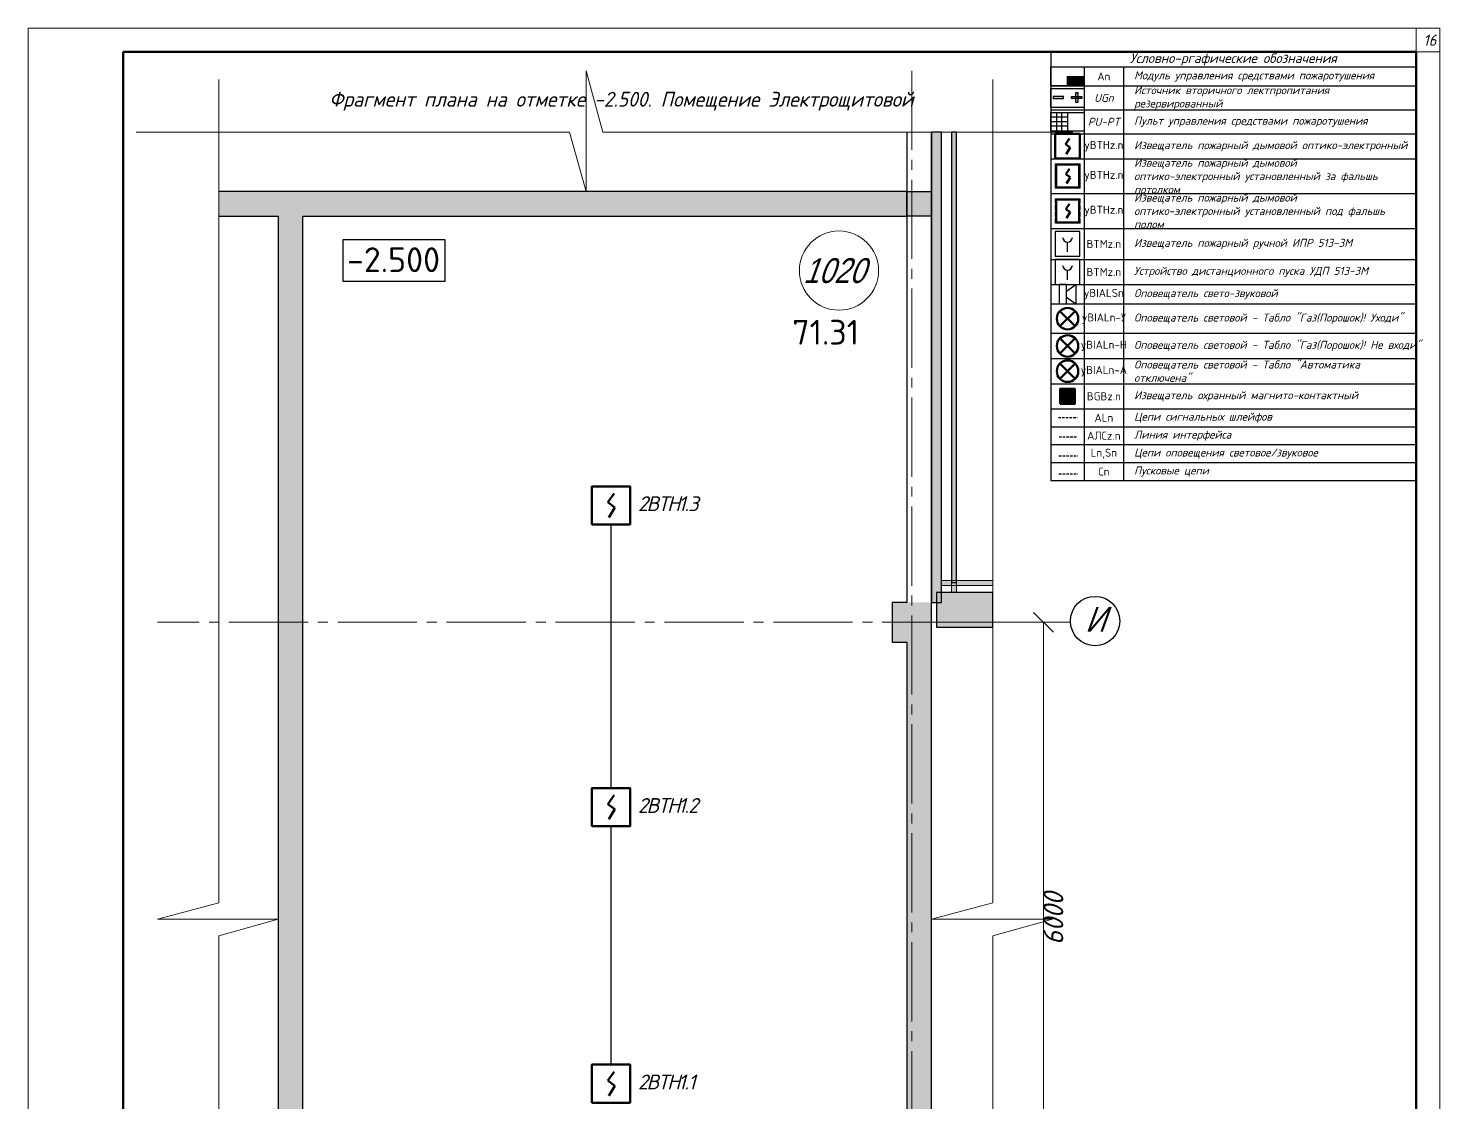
# Model space of a CAD drawing. Header units: millimetres. Extents: x -26895 to 107134, y 1241 to 21401.
# Drawn here: x 53975 to 68231, y 10550 to 21401 of the extents above; entities that cross this region are included whole.
import ezdxf

# ---------------------------------------------------------------- set-up
doc = ezdxf.new("R2010")
doc.units = ezdxf.units.MM
for name, pattern in [('1TS06', [15.375, 6, -0.15, 0.075, -0.15, 9]), ('DASHED', [7, 5, -2, 0]), ('LTYPE_2', [270, 200, -70]), ('LTYPE_5', [1100, 800, -100, 100, -100]), ('штриховая', [0.75, 0.5, -0.25])]:
    doc.linetypes.add(name, pattern=pattern)
for name, color, linetype, lineweight in [('.', 7, 'Continuous', 50), ('shkl', 138, 'Continuous', 15), ('Оси', 30, 'LTYPE_5', 9), ('ПС', 1, 'Continuous', 50), ('размер КЛАДОЧНЫЙ2', 204, 'Continuous', 5)]:
    doc.layers.add(name, color=color, linetype=linetype, lineweight=lineweight)
for name, color, linetype, lineweight, true_color in [('STANDARD', 18, 'Continuous', 25, 0x000000), ('Общий01', 18, 'Continuous', 13, 0x000000), ('Общий03', 18, 'Continuous', 25, 0x000000), ('Стена', 18, 'Continuous', 50, 0x000000), ('Текст_1_10', 18, 'Continuous', 25, 0x000000)]:
    doc.layers.add(name, color=color, linetype=linetype, lineweight=lineweight, true_color=true_color)
doc.layers.add('АГПТ', color=7, linetype='Continuous')
doc.styles.add('ARIAL', font='arial.ttf')
doc.styles.add('ARIALUNICODEMS', font='ARIALUNI.ttf')
doc.styles.add('GOST-2.304_Type-B_italic', font='GOST_Common Italic.ttf')
doc.styles.add('ISOCPEUR', font='isocpeur.ttf')
doc.styles.get("Standard").update_dxf_attribs({"font": 'arial.ttf'})
doc.styles.add('Архитектурный', font='isocpeui.ttf')
doc.dimstyles.get("Standard").update_dxf_attribs({"dimtxt": 0.18, "dimasz": 0.18, "dimexe": 0.18, "dimexo": 0.0625, "dimgap": 0.09, "dimtad": 0, "dimtih": 1, "dimtoh": 1, "dimdec": 4, "dimzin": 0, "dimdsep": 46, "dimtxsty": 'Standard', "dimcen": 0.09, "dimadec": 0, "dimazin": 0, "dimtfac": 1, "dimtdec": 4, "dimtofl": 0, "dimtmove": 0, "dimatfit": 3, "dimfxl": 1, "dimtolj": 1, "dimtzin": 0, "dimarcsym": 0})

# ---------------------------------------------------------------- blocks, each defined once
blk = doc.blocks.new('_OBLIQUE')
at = {"color": 0, "linetype": 'ByBlock'}
blk.add_line((-0.5, -0.5), (0.5, 0.5), dxfattribs=at)
blk = doc.blocks.new('*D5')
at = {"layer": 'Defpoints', "color": 0, "transparency": 16777216}
for p in [(-523188.6340574821, 503854.3434088101), (-522222.8219153978, 497866.3637389368), (-521968.9550046275, 497866.3637389368)]:
    blk.add_point(p, dxfattribs=at)
at = {"layer": 'АГПТ', "color": 0, "lineweight": 15, "transparency": 16777216}
for p, q in [((-523188.5715574822, 503854.3434088101), (-522122.8219153978, 503854.3434088101)), ((-522222.8219153978, 503854.3434088101), (-522222.8219153978, 497866.3637389368)), ((-521969.0175046276, 497866.3637389368), (-522322.8219153979, 497866.3637389368))]:
    blk.add_line(p, q, dxfattribs=at)
at = {"layer": 'АГПТ', "color": 0, "lineweight": 15, "transparency": 16777216, "xscale": 200, "yscale": 200, "zscale": 200}
for p, rotation in [((-522222.8219153978, 503854.3434088101), 90), ((-522222.8219153978, 497866.3637389368), 270)]:
    blk.add_blockref('_OBLIQUE', p, dxfattribs=dict(at, rotation=rotation))
at = {"layer": 'АГПТ', "color": 0, "lineweight": 15, "transparency": 16777216, "insert": (-522122.7319153975, 500860.3535738735), "char_height": 100, "attachment_point": 5, "rotation": 90, "style": 'GOST-2.304_Type-B_italic'}
blk.add_mtext('\\A1;{\\H2x;6000}', dxfattribs=at)
blk = doc.blocks.new('*U38')
at = {"lineweight": 0}
blk.add_lwpolyline([(-292, -5), (5, -5), (5.000000000000006, 415), (-292, 415)], close=True, dxfattribs=at)
at = {"color": 0, "linetype": 'Continuous', "lineweight": 50}
blk.add_lwpolyline([(-272, 410), (1.24e-14, 410), (0, 0), (-272, 0)], close=True, dxfattribs=at)
blk = doc.blocks.new('BTH')
at = {"layer": 'ПС', "color": 1}
for p, q in [((-276773.871418929, 250884.1105088605), (-276856.2680048535, 250767.3640896376)), ((-276856.2680048535, 250767.3640896376), (-276764.942704113, 250699.4319036956)), ((-276763.8753064906, 250698.6379215991), (-276843.9133692247, 250567.3221427045))]:
    blk.add_line(p, q, dxfattribs=at)
blk.add_lwpolyline([(-277065.3696035447, 250476.4656883359), (-276565.3696035522, 250476.4656883359), (-276565.3696035522, 250976.4656883284), (-277065.3696035447, 250976.4656883284)], close=True, dxfattribs=at)
blk = doc.blocks.new('An')
at = {"layer": '.', "lineweight": 30}
h = blk.add_hatch(color=1, dxfattribs=at)
h.dxf.hatch_style = 1
h.paths.add_polyline_path([(-686453.5739464064, -717272.8434810188), (-686116.3100640806, -717272.8434810188), (-686116.3100640806, -717082.191245093), (-686453.5739464064, -717082.191245093)])
at = {"layer": 'shkl', "color": 1, "lineweight": 30}
blk.add_lwpolyline([(-686116.3100640806, -717272.8434810188), (-686453.5739464064, -717272.8434810188), (-686453.5739464064, -717082.191245093), (-686116.3100640806, -717082.191245093)], close=True, dxfattribs=at)
at = {"layer": 'АГПТ', "color": 1}
blk.add_lwpolyline([(-686116.3100640806, -717272.8434810188), (-686790.8378837277, -717272.8434810188), (-686790.8378837277, -716891.5390665209), (-686116.3100640806, -716891.5390665209)], close=True, dxfattribs=at)
blk = doc.blocks.new('UG')
at = {"layer": '.', "lineweight": 30}
h = blk.add_hatch(color=1, dxfattribs=at)
h.dxf.hatch_style = 1
h.paths.add_polyline_path([(-677264.4544142328, -717135.1549247956), (-677264.454402779, -717175.4277327419), (-677058.8556355356, -717175.4276742697), (-677058.8556469893, -717135.154866323)])
h.paths.add_polyline_path([(-676769.3952055342, -717135.154842643), (-676809.6680134807, -717135.154842643), (-676809.6680134807, -717175.4276505895), (-676769.3952055342, -717175.4276505895)])
h.paths.add_polyline_path([(-676769.3952055342, -717052.4915468172), (-676809.6680134807, -717052.4915468172), (-676809.6680134807, -717135.154842643), (-676769.3952055342, -717135.154842643)])
h.paths.add_polyline_path([(-676686.7322168071, -717175.4276505895), (-676686.7322168071, -717135.154842643), (-676769.3952055342, -717135.154842643), (-676769.3952055342, -717175.4276505895)])
h.paths.add_polyline_path([(-676809.6680134807, -717175.4276505895), (-676809.6680134807, -717135.154842643), (-676892.3309840504, -717135.154842643), (-676892.3309840504, -717175.4276505895)])
h.paths.add_polyline_path([(-676769.3952055342, -717175.4276505895), (-676809.6680134807, -717175.4276505895), (-676809.6680134807, -717258.0903140604), (-676769.3952055342, -717258.0903140604)])
at = {"layer": 'shkl', "color": 1, "lineweight": 30}
for points in [[(-676769.3952055342, -717052.4915468172), (-676769.3952055342, -717258.0903140604), (-676809.6680134807, -717258.0903140604), (-676809.6680134807, -717052.4915468172)], [(-677058.8556469893, -717135.154866323), (-677264.4544142328, -717135.1549247956), (-677264.454402779, -717175.4277327419), (-677058.8556355356, -717175.4276742697)], [(-676892.3309840504, -717135.154842643), (-676686.7322168071, -717135.154842643), (-676686.7322168071, -717175.4276505895), (-676892.3309840504, -717175.4276505895)]]:
    blk.add_lwpolyline(points, close=True, dxfattribs=at)
at = {"layer": 'АГПТ', "color": 1}
blk.add_lwpolyline([(-676638.3294287897, -717354.0587542825), (-677312.8572484369, -717354.0587542825), (-677312.8572484369, -716972.7543397848), (-676638.3294287897, -716972.7543397848)], close=True, dxfattribs=at)
blk = doc.blocks.new('BI')
at = {"layer": 'shkl', "color": 1, "lineweight": 30}
for points in [[(-677312.8572484369, -715488.6025868258), (-676975.5933386132, -715488.6025868258)], [(-677312.8572484369, -715579.652384615), (-676975.5933386132, -715579.652384615)], [(-677201.8516235073, -715397.5527890367), (-677201.8516235073, -715778.8572035343)], [(-677095.6847741064, -715397.5527890367), (-677095.6847741064, -715778.8572035343)], [(-676975.5933386132, -715397.5527890367), (-676975.5933386132, -715778.8572035343)], [(-677312.8572484369, -715670.7021824043), (-676975.5933386132, -715670.7021824043)]]:
    blk.add_lwpolyline(points, dxfattribs=at)
at = {"layer": 'АГПТ', "color": 1}
blk.add_lwpolyline([(-676638.3294287897, -715778.8572035343), (-677312.8572484369, -715778.8572035343), (-677312.8572484369, -715397.5527890367), (-676638.3294287897, -715397.5527890367)], close=True, dxfattribs=at)
blk = doc.blocks.new('BTH-потолок')
at = {"layer": 'АГПТ', "color": 1, "lineweight": 15}
blk.add_lwpolyline([(-661811.4523266432, 518344.5626140787), (-661391.2188744468, 518344.5626140787), (-661391.2188744468, 517935.836424845), (-661811.4523266432, 517935.836424845)], close=True, dxfattribs=at)
at = {"layer": 'АГПТ', "color": 1, "linetype": 'Continuous', "lineweight": 15, "xscale": 0.7700000000000001, "yscale": 0.7700000000000001, "zscale": 0.7700000000000001}
blk.add_blockref('BTH', (-448450.8550351388, 325081.6599226495), dxfattribs=at)
blk = doc.blocks.new('BTH-пол')
at = {"layer": 'АГПТ', "color": 1, "linetype": 'штриховая', "lineweight": 15, "ltscale": 150}
blk.add_lwpolyline([(-661811.4523266432, 517228.55946207), (-661391.2188744468, 517228.55946207), (-661391.2188744468, 516819.8332728365), (-661811.4523266432, 516819.8332728365)], close=True, dxfattribs=at)
at = {"layer": 'АГПТ', "color": 1, "linetype": 'Continuous', "lineweight": 15, "xscale": 0.7700000000000001, "yscale": 0.7700000000000001, "zscale": 0.7700000000000001}
blk.add_blockref('BTH', (-448450.8550351388, 323965.6567706408), dxfattribs=at)
blk = doc.blocks.new('ИПР511')
at = {"color": 1, "lineweight": 30}
blk.add_line((-820512.1439783495, 54639.84915986714), (-820512.1439783495, 54738.05437041411), dxfattribs=at)
blk.add_lwpolyline([(-820637.1439783497, 54594.24101953556), (-820387.1439783496, 54594.24101953556), (-820387.1439783496, 54844.24101953559), (-820637.1439783497, 54844.24101953559)], close=True, dxfattribs=at)
blk.add_arc((-820512.1439783495, 54787.58590855845), 49.53153814438466, 182.4441651175754, 357.5558348824245, dxfattribs=at)
blk = doc.blocks.new('ЭДУ')
at = {"color": 5, "lineweight": 30}
blk.add_line((-820922.1439783496, 54639.84915986714), (-820922.1439783496, 54738.05437041411), dxfattribs=at)
blk.add_lwpolyline([(-821047.1439783495, 54594.24101953556), (-820797.1439783497, 54594.24101953556), (-820797.1439783497, 54844.24101953559), (-821047.1439783495, 54844.24101953559)], close=True, dxfattribs=at)
blk.add_arc((-820922.1439783496, 54787.58590855845), 49.53153814438466, 182.4441651175754, 357.5558348824245, dxfattribs=at)
blk = doc.blocks.new('BIAS')
at = {"layer": 'размер КЛАДОЧНЫЙ2', "color": 4, "linetype": 'Continuous', "lineweight": 30}
for p, q in [((-819752.1048166583, 54162.15226421762), (-819654.8269682798, 54229.06974091381)), ((-819654.8269682798, 54229.06974091381), (-819654.8269682798, 54032.99028746306)), ((-819752.1048166583, 54099.90776415924), (-819654.8269682798, 54032.99028746306))]:
    blk.add_line(p, q, dxfattribs=at)
blk.add_lwpolyline([(-819825.29362676, 54032.99028746306), (-819752.1048166583, 54032.99028746306), (-819752.1048166583, 54229.06974091381), (-819825.29362676, 54229.06974091381)], close=True, dxfattribs=at)
blk = doc.blocks.new('BIAL')
at = {"layer": 'ПС', "color": 3}
for p, q in [((252502.5584078987, 343587.5434076995), (253014.6917781646, 344099.6767779656)), ((252502.7484782745, 344099.5975405047), (253015.1357496654, 343587.6234533246))]:
    blk.add_line(p, q, dxfattribs=at)
blk.add_circle((252758.8136396075, 343843.5323791718), 362.2188124139607, dxfattribs=at)
blk = doc.blocks.new('Геркон')
at = {"ltscale": 50}
h = blk.add_hatch(color=5, dxfattribs=at)
h.paths.add_polyline_path([(184163.5848691216, -2159.253973338753), (184163.5848691216, -2309.253973338753), (184663.5848691142, -2309.253973338753), (184663.5848691142, -2159.253973338753)])
h.paths.add_polyline_path([(184663.5848691142, -2659.253973331303), (184663.5848691142, -2509.253973331303), (184163.5848691216, -2509.253973331303), (184163.5848691216, -2659.253973331303)])
at = {"linetype": '1TS06', "true_color": 0xffffff}
blk.add_hatch(color=7, dxfattribs=at).paths.add_polyline_path([(184163.5848691216, -2309.253973338753), (184163.5848691216, -2509.253973331303), (184663.5848691142, -2509.253973331303), (184663.5848691142, -2309.253973338753)])
at = {"layer": 'ПС', "color": 5}
for p, q in [((184163.5848691216, -2309.253973338753), (184663.5848691142, -2309.253973338753)), ((184163.5848691216, -2509.253973331303), (184663.5848691142, -2509.253973331303))]:
    blk.add_line(p, q, dxfattribs=at)
blk.add_lwpolyline([(184163.5848691216, -2659.253973331303), (184663.5848691142, -2659.253973331303), (184663.5848691142, -2159.253973338753), (184163.5848691216, -2159.253973338753)], close=True, dxfattribs=at)
blk = doc.blocks.new('*T57')
at = {"layer": 'АГПТ', "color": 0, "linetype": 'ByBlock', "lineweight": -2, "transparency": 16777216}
for p, q in [((0, 0), (3688.857865150021, 0)), ((0, 0), (0, -4327.929504922314)), ((3688.857865150021, 0), (3688.857865150021, -4327.929504922314)), ((0, -150.6830949490759), (3688.857865150021, -150.6830949490759)), ((338.8809098234924, -150.6830949490759), (338.8809098234924, -4327.929504922314)), ((733.7646235021966, -150.6830949490759), (733.7646235021966, -4327.929504922314)), ((0, -342.9523021979185), (3688.857865150021, -342.9523021979185)), ((0, -584.42430219792), (3688.857865150021, -584.42430219792)), ((0, -825.8963021979216), (3688.857865150021, -825.8963021979216)), ((0, -1077.513302194194), (3688.857865150021, -1077.513302194194)), ((0, -1429.480302194195), (3688.857865150021, -1429.480302194195)), ((0, -1781.447302194196), (3688.857865150021, -1781.447302194196)), ((0, -2095.564302194194), (3688.857865150021, -2095.564302194194)), ((0, -2347.181302194193), (3688.857865150021, -2347.181302194193)), ((0, -2544.877755644935), (3688.857865150021, -2544.877755644935)), ((0, -2840.837500879832), (3688.857865150021, -2840.837500879832)), ((0, -3096.007669569605), (3688.857865150021, -3096.007669569605)), ((0, -3351.177838259377), (3688.857865150021, -3351.177838259377)), ((0, -3602.79483825565), (3688.857865150021, -3602.79483825565)), ((0, -3784.078504922316), (3688.857865150021, -3784.078504922316)), ((0, -3965.362171588982), (3688.857865150021, -3965.362171588982)), ((0, -4146.645838255648), (3688.857865150021, -4146.645838255648)), ((0, -4327.929504922314), (3688.857865150021, -4327.929504922314))]:
    blk.add_line(p, q, dxfattribs=at)
at = {"layer": 'АГПТ', "color": 7, "lineweight": 25, "transparency": 16777216}
for name, p, xscale, yscale, zscale in [('An', (343396.2274418639, 358294.2779383115), 0.5, 0.5, 0.5), ('UG', (338657.2371242184, 358118.014971319), 0.5, 0.5, 0.5), ('BTH', (138577.1252566859, -126314.9376463621), 0.5, 0.5, 0.5), ('BTH-потолок', (397130.2418152388, -312137.6165138713), 0.6, 0.6, 0.6), ('BTH-пол', (397130.2418152388, -311819.9816226661), 0.6, 0.6, 0.6), ('BIAL', (-75658.20363697047, -105845.9173420139), 0.3, 0.3, 0.3), ('BIAL', (-75658.20363697047, -106121.4822989763), 0.3, 0.3, 0.3), ('BIAL', (-75658.20363697047, -106376.652467666), 0.3, 0.3, 0.3), ('Геркон', (-55154.63500582362, -2754.210146257003), 0.3, 0.3, 0.3)]:
    blk.add_blockref(name, p, dxfattribs=dict(at, xscale=xscale, yscale=yscale, zscale=zscale))
at = {"layer": 'АГПТ', "color": 0, "lineweight": 25, "transparency": 16777216, "xscale": 0.5, "yscale": 0.5, "zscale": 0.5}
blk.add_blockref('BI', (338657.2371242184, 357088.9421959448), dxfattribs=at)
at = {"layer": 'АГПТ', "color": 7, "lineweight": 25, "transparency": 16777216}
for name, p in [('ИПР511', (820681.5844332615, -56657.74682172977)), ('ЭДУ', (821091.5844332614, -56940.61382172977)), ('BIAS', (819909.5007524316, -56577.059543108))]:
    blk.add_blockref(name, p, dxfattribs=at)
at = {"layer": 'АГПТ', "color": 7, "lineweight": 25, "transparency": 16777216, "style": 'Архитектурный'}
for s, insert, char_height, width, attachment_point in [('Условно-ргафические обозначения', (1844.428932575007, -75.34154747453795), 97.02, 3687.240865150024, 5), ('{\\fISOCPEUR|b0|i0|c204|p34;An}', (536.3227666628445, -246.8176985734972), 80.85, 393.2667136787029, 5), ('Модуль управления средствами пожаротушения', (841.5646235022068, -246.8176985734972), 80.85, 2739.493241647827, 4), ('UGn', (536.3227666628445, -463.6883021979192), 80.85, 393.2667136787029, 5), ('Источник вторичного лектпропитания резервированный', (841.5646235022068, -463.6883021979192), 80.85, 2739.493241647827, 4), ('PU-PT ', (536.3227666628445, -705.1603021979172), 80.85, 393.2667136787029, 5), ('Пульт управления средствами пожаротушения', (841.5646235022068, -705.1603021979172), 80.85, 2739.493241647827, 4), ('{\\fISOCPEUR|b0|i0|c204|p34;yBTHz.n}', (536.3227666628445, -951.7048021960582), 80.85, 393.2667136787029, 5), ('Извещатель пожарный дымовой оптико-электронный', (841.5646235022068, -951.7048021960582), 80.85, 2739.493241647827, 4), ('Извещатель пожарный дымовой оптико-электронный установленный за фальшь потолком', (841.5646235022068, -1253.496802194193), 80.85, 2739.493241647827, 4), ('{\\fISOCPEUR|b0|i0|c204|p34;yBTHz.n}', (536.3227666628445, -1253.496802194193), 80.85, 393.2667136787029, 5), ('{\\fISOCPEUR|b0|i0|c204|p34;yBTHz.n}', (536.3227666628445, -1605.463802194194), 80.85, 393.2667136787029, 5), ('Извещатель пожарный дымовой оптико-электронный установленный под фальшь полом', (841.5646235022068, -1605.463802194194), 80.85, 2739.493241647827, 4), ('{\\fISOCPEUR|b0|i0|c204|p34;\\C7;BTМz.n}', (536.3227666628445, -1938.505802194195), 80.85, 393.2667136787029, 5), ('Извещатель пожарный ручной ИПР 513-3М', (841.5646235022068, -1938.505802194195), 80.85, 2739.493241647827, 4), ('{\\fISOCPEUR|b0|i0|c204|p34;\\C7;BTМz.n}', (536.3227666628445, -2221.372802194193), 80.85, 393.2667136787029, 5), ('Устройство дистанционного пуска УДП 513-3М', (841.5646235022068, -2221.372802194193), 80.85, 2739.493241647827, 4), ('{\\fISOCPEUR|b0|i0|c204|p34;yBIALSn}', (536.3227666628445, -2446.029528919564), 80.85, 393.2667136787029, 5), ('Оповещатель свето-звуковой', (841.5646235022068, -2446.029528919564), 80.85, 2739.493241647827, 4), ('{\\fISOCPEUR|b0|i0|c204|p34;\\C7;yBIALn-У}', (536.3227666628445, -2692.857628262384), 80.85, 393.2667136787029, 5), ('Оповещатель световой - Табло "Газ(Порошок)! Уходи"', (841.5646235022068, -2692.857628262384), 80.85, 2739.493241647827, 4), ('{\\fISOCPEUR|b0|i0|c204|p34;\\C7;yBIALn-Н}', (536.3227666628445, -2968.422585224718), 80.85, 393.2667136787029, 5), ('Оповещатель световой - Табло "Газ(Порошок)! Не входи"', (841.5646235022068, -2968.422585224718), 80.85, 2739.493241647827, 4), ('Оповещатель световой - Табло "Автоматика отключена"', (841.5646235022068, -3223.59275391449), 80.85, 2739.493241647827, 4), ('{\\fISOCPEUR|b0|i0|c204|p34;\\C7;yBIALn-А}', (536.3227666628445, -3223.59275391449), 80.85, 393.2667136787029, 5), ('{\\fISOCPEUR|b0|i0|c204|p34;BGBz.n}', (536.3227666628445, -3476.986338257513), 80.85, 393.2667136787029, 5), ('Извещатель охранный магнито-контактный', (841.5646235022068, -3476.986338257513), 80.85, 2739.493241647827, 4), ('{\\fISOCPEUR|b0|i0|c204|p34;ALn}', (536.3227666628445, -3693.436671588981), 80.85, 393.2667136787029, 5), ('Цепи сигнальных шлейфов', (841.5646235022068, -3693.436671588981), 80.85, 2739.493241647827, 4), ('{\\fISOCPEUR|b0|i0|c204|p34;АЛСz.n}', (536.3227666628445, -3874.720338255651), 80.85, 393.2667136787029, 5), ('Линия интерфейса', (841.5646235022068, -3874.720338255651), 80.85, 2739.493241647827, 4), ('{\\fISOCPEUR|b0|i0|c204|p34;Ln,Sn}', (536.3227666628445, -4056.004004922317), 80.85, 393.2667136787029, 5), ('Цепи оповещения световое/звуковое', (841.5646235022068, -4056.004004922317), 80.85, 2739.493241647827, 4), ('{\\fISOCPEUR|b0|i0|c204|p34;Сn}', (536.3227666628445, -4237.287671588983), 80.85, 393.2667136787029, 5), ('Пусковые цепи', (841.5646235022068, -4237.287671588983), 80.85, 2739.493241647827, 4)]:
    blk.add_mtext(s, dxfattribs=dict(at, insert=insert, char_height=char_height, width=width, attachment_point=attachment_point))
blk = doc.blocks.new('щит01эт')
at = {"layer": 'АГПТ'}
h = blk.add_hatch(color=252, dxfattribs=at)
h.dxf.hatch_style = 1
h.paths.add_polyline_path([(-523252.0044490772, 504154.3435921687), (-523301.9966857877, 504154.3435921687), (-523301.9966857877, 504054.3436006958), (-523252.0044500944, 504054.3436006958)], flags=17)
h.paths.add_polyline_path([(-523252.0044490772, 508804.3435803147), (-523351.9966821265, 508804.3435803147), (-523351.9966821265, 504054.3436006958), (-523301.9966857877, 504054.3436006958), (-523301.9966857877, 504154.3435921687), (-523252.0044490772, 504154.3435921687)])
h = blk.add_hatch(color=252, dxfattribs=at)
h.dxf.hatch_style = 1
h.paths.add_polyline_path([(-523102.0044511838, 504276.74516641), (-523152.0044483533, 504276.745166311), (-523152.0044487087, 504254.343594194), (-523102.0044514114, 504254.343594194)])
h.paths.add_polyline_path([(-523102.0043776332, 508804.3435803147), (-523152.0043765156, 508804.3435803147), (-523152.0044483533, 504276.745166311), (-523102.0044511838, 504276.74516641), (-523102.0044509035, 504304.3435925703)])
h = blk.add_hatch(color=252, dxfattribs=at)
h.dxf.hatch_style = 1
h.paths.add_polyline_path([(-523601.9966343626, 508204.3435327907), (-530552.0043444237, 508204.3435327907), (-530552.0043444237, 507954.3436031579), (-529952.0042579138, 507954.3436031579), (-529952.0042995102, 503854.3434774766), (-529702.0043050935, 503854.3434749384), (-529702.0042634961, 507954.3436006084), (-523601.9966369033, 507954.3435383797)])
h.paths.add_polyline_path([(-529702.0043050935, 503854.3434749384), (-529952.0042995102, 503854.3434774766), (-529952.0043603833, 497854.3436115746), (-529702.0043659677, 497854.3436090363)])
h.paths.add_polyline_path([(-529702.0043659677, 497854.3436090363), (-529952.0043603833, 497854.3436115746), (-529952.0043766161, 496254.3359327969), (-529702.004382201, 496254.3359302606)])
h.paths.add_polyline_path([(-529702.004382201, 496254.3359302606), (-529951.996611126, 496254.3359327969), (-529951.9966151847, 495854.3359417376), (-529952.004382196, 495704.3438768503), (-529702.0043877811, 495704.3438743183)])
h = blk.add_hatch(color=252, dxfattribs=at)
h.dxf.hatch_style = 1
h.paths.add_polyline_path([(-523352.0044478607, 508204.3435327907), (-523552.0043744067, 508204.3435327907), (-523552.0043769453, 507954.3435358296), (-523352.0044478607, 507954.3435358296)])
h.paths.add_polyline_path([(-523552.0043744067, 508204.3435327907), (-523601.8977541577, 508204.3435327907), (-523601.8977541577, 507954.3435358296), (-523552.0043769453, 507954.3435358296)])
h = blk.add_hatch(color=252, dxfattribs=at)
h.dxf.hatch_style = 1
h.paths.add_polyline_path([(-523102.0043776332, 504226.7451657025), (-523102.0043776332, 504254.3435936821), (-523152.0044487087, 504254.343594194), (-523152.0044491466, 504226.7451662098)])
h.paths.add_polyline_path([(-523152.0044502953, 504154.3435921687), (-523102.0043776332, 504154.3435921687), (-523102.0043776332, 504226.7451657025), (-523152.0044491466, 504226.7451662098)])
h.paths.add_polyline_path([(-522732.6412587653, 504226.7451619546), (-522732.6412587653, 504276.7451671418), (-523102.0043776332, 504276.74516641), (-523102.0043776332, 504226.7451657025)])
h.paths.add_polyline_path([(-523252.0044490772, 504276.7451661127), (-523252.0044490772, 504226.7451672246), (-523152.0044491466, 504226.7451662098), (-523152.0044483533, 504276.745166311)])
h = blk.add_hatch(color=252, dxfattribs=at)
h.dxf.hatch_style = 1
h.paths.add_polyline_path([(-523252.0044500944, 504054.343599683), (-523301.9966832514, 504054.3436001893), (-523301.9966852804, 503854.3434099608), (-522732.6412587653, 503854.3434041803), (-522732.6412587653, 504154.3435921687), (-523252.0044490772, 504154.3435921687)])
h.paths.add_polyline_path([(-523301.9966852804, 503854.3434099608), (-523301.9966857877, 503804.335696561), (-522732.6412587653, 503804.335696561), (-522732.6412587653, 503854.3434041803)])
h = blk.add_hatch(color=252, dxfattribs=at)
h.dxf.hatch_style = 1
h.paths.add_polyline_path([(-523351.996758719, 497654.3358365214), (-523552.00448153, 497654.3358365214), (-523552.0045031068, 495529.3358834822), (-523351.996758719, 495529.3358814753)])
h.paths.add_polyline_path([(-522732.6412587653, 496254.3358595468), (-523351.9967514197, 496254.3358595468), (-523351.9967539372, 496004.3438031828), (-522732.6412587653, 496004.3438031828)])
h.paths.add_polyline_path([(-523552.00448153, 497654.3358365214), (-523601.9967391554, 497654.3358365214), (-523601.9967391554, 495529.3358839838), (-523552.0045031068, 495529.3358834822)])
at = {"layer": 'Стена', "linetype": 'Continuous', "lineweight": 5}
for points in [[(-523751.9966772531, 503654.3357045297), (-523351.9966861937, 503654.3357004728), (-523351.9966821337, 504054.3356915202), (-523751.9966732032, 504054.3356955947)], [(-523351.996743569, 498054.3358250603), (-523351.996687208, 503654.3357004842), (-523601.9966890546, 503654.3357029988), (-523601.9967453589, 498054.3358275692)], [(-523751.9967386869, 497654.3358380697), (-523351.9967476276, 497654.3358340126), (-523351.996743569, 498054.3358250603), (-523751.99673464, 498054.3358291351)]]:
    blk.add_hatch(color=252, dxfattribs=at).paths.add_polyline_path(points)
h = blk.add_hatch(color=252, dxfattribs=at)
h.paths.add_polyline_path([(-526195.3023852283, 496254.3438264425), (-529702.0043822018, 496254.343862019), (-529702.0043847396, 496004.3438676072), (-526195.3023877648, 496004.3438320305)])
h.paths.add_polyline_path([(-524995.3024120491, 496254.3438142654), (-524995.3024145869, 496004.3438198596), (-523602.0045212599, 496004.3438057148), (-523602.0045187235, 496254.343800127)])
at = {"layer": 'STANDARD', "color": 252, "linetype": 'Continuous', "lineweight": 13}
for p, q in [((-530552.0043444237, 498054.3446986028), (-529952.0046112299, 498054.3447966187)), ((-530552.0043444237, 497754.344760388), (-529952.0045852156, 497754.3448033242)), ((-528002.0045135036, 497654.3448181322), (-528002.004639478, 496254.3448494247)), ((-528002.0045135036, 497654.3448181322), (-526502.0045470343, 497654.3445156096)), ((-527702.0045202036, 497654.3446438643), (-527702.0046461853, 496254.344817428)), ((-527402.0045269104, 497654.3446117977), (-527402.0046528892, 496254.3447853555)), ((-527102.0045336174, 497654.344579737), (-527102.0046595976, 496254.3447532947)), ((-526802.0045403274, 497654.3445476703), (-526802.0046663018, 496254.344721234)), ((-526502.0045470343, 497654.3445156096), (-526502.0046730131, 496254.3446891732)), ((-530552.0043444237, 497454.3447120083), (-529952.0045591457, 497454.3448100297)), ((-530552.0043444237, 497154.3447187194), (-529952.0045330746, 497154.3448167355)), ((-528075.488582851, 496969.347263262), (-528076.9500850297, 496957.197762747)), ((-528072.0705833418, 496981.0972650474), (-528075.488582851, 496969.347263262)), ((-528066.7875782069, 496992.1357656606), (-528072.0705833418, 496981.0972650474)), ((-528059.7800818306, 497002.1672643262), (-528066.7875782069, 496992.1357656606)), ((-528051.2340797915, 497010.9262676315), (-528059.7800818306, 497002.1672643262)), ((-528041.3775803758, 497018.1787667716), (-528051.2340797915, 497010.9262676315)), ((-528030.472578917, 497023.7317685684), (-528041.3775803758, 497018.1787667716)), ((-528018.8100777102, 497027.4377701127), (-528030.472578917, 497023.7317685684)), ((-528006.7000767196, 497029.1977647439), (-528018.8100777102, 497027.4377701127)), ((-527994.46507572, 497028.9652665586), (-528006.7000767196, 497029.1977647439)), ((-527982.4305756999, 497026.7457687209), (-527994.46507572, 497028.9652665586)), ((-527970.9175743967, 497022.5992687936), (-527982.4305756999, 497026.7457687209)), ((-527960.2320744491, 497016.6352676695), (-527970.9175743967, 497022.5992687936)), ((-527950.6585721845, 497009.0127657568), (-527960.2320744491, 497016.6352676695)), ((-527942.4515708713, 496999.9352657247), (-527950.6585721845, 497009.0127657568)), ((-527935.8305682054, 496989.6442646299), (-527942.4515708713, 496999.9352657247)), ((-527930.971070791, 496978.4132648421), (-527935.8305682054, 496989.6442646299)), ((-527928.0025723509, 496966.5412633076), (-527930.971070791, 496978.4132648421)), ((-527927.0045711817, 496954.3447626196), (-527928.0025723509, 496966.5412633076)), ((-526502.0046100221, 496954.3446023914), (-526852.0046347954, 497004.3446059304)), ((-530552.0043444237, 496854.344725425), (-529952.0045070035, 496854.3448234408)), ((-528076.9500850297, 496957.197762747), (-528076.4165843206, 496944.9717618112)), ((-528076.4165843206, 496944.9717618112), (-528073.901584753, 496932.9957601779)), ((-528073.901584753, 496932.9957601779), (-528069.472583585, 496921.5882600571)), ((-528069.472583585, 496921.5882600571), (-528063.2475808555, 496911.0527597386)), ((-528063.2475808555, 496911.0527597386), (-528055.3925807573, 496901.6692599289)), ((-528055.3925807573, 496901.6692599289), (-528046.1155796736, 496893.6887600964)), ((-528046.1155796736, 496893.6887600964), (-528035.6645787201, 496887.3227547021)), ((-528035.6645787201, 496887.3227547021), (-528024.3175777949, 496882.7412571853)), ((-528024.3175777949, 496882.7412571853), (-528012.3760772395, 496880.0657580335)), ((-528012.3760772395, 496880.0657580335), (-528000.1590763673, 496879.3677599371)), ((-528002.0045764903, 496954.3447626196), (-526502.0046100222, 496954.3446023916)), ((-528000.1590763673, 496879.3677599371), (-527987.9905755593, 496880.6657565501)), ((-527987.9905755593, 496880.6657565501), (-527976.1955746483, 496883.925255377)), ((-527976.1955746483, 496883.925255377), (-527965.0875740603, 496889.0597543365)), ((-527965.0875740603, 496889.0597543365), (-527954.9625733437, 496895.932260011)), ((-527954.9625733437, 496895.932260011), (-527946.0895716168, 496904.3597584715)), ((-527946.0895716168, 496904.3597584715), (-527938.7050724982, 496914.1177585822)), ((-527938.7050724982, 496914.1177585822), (-527933.0060745972, 496924.9467598217)), ((-527933.0060745972, 496924.9467598217), (-527929.1440748121, 496936.5587620628)), ((-527929.1440748121, 496936.5587620628), (-527927.2210705256, 496948.6442622047)), ((-527927.2210705256, 496948.6442622047), (-527927.0045711817, 496954.3452626198)), ((-526502.0046100221, 496954.3446023914), (-526877.0046365648, 496954.3446023914)), ((-526852.0046347954, 496904.3445988525), (-526502.0046100221, 496954.3446023914)), ((-530552.0043444237, 496554.3447321304), (-529952.0044809321, 496554.3448301524))]:
    blk.add_line(p, q, dxfattribs=at)
at = {"layer": 'АГПТ', "color": 252, "lineweight": 13}
for points in [[(-531387.2364517893, 508804.3435803147), (-527009.40741532, 508804.3435803147), (-526841.465531152, 508204.3435658377), (-526841.465531152, 509423.6990369378), (-526673.5236469839, 508804.3435803147), (-521926.0392480325, 508804.3435803147)], [(-530552.0043444237, 494594.9688463823), (-530552.0043444237, 500686.3939579353), (-529952.0043299469, 500854.3358421036), (-531171.3598010469, 500854.3358421036), (-530552.0043444237, 501022.2777262716), (-530552.0043444237, 509334.3516167994)], [(-522732.6412587653, 494594.9687670512), (-522732.6412587653, 500686.3938786042), (-522132.6412442884, 500854.3357627722), (-523351.9967153885, 500854.3357627722), (-522732.6412587653, 501022.2776469404), (-522732.6412587653, 509334.3515374681)], [(-531235.6569400353, 495062.7285871711), (-526857.8279035661, 495062.7285871711), (-526689.886019398, 494462.7285726941), (-526689.886019398, 495682.0840437941), (-526521.9441352299, 495062.7285871711), (-521774.4597362785, 495062.7285871711)]]:
    blk.add_lwpolyline(points, dxfattribs=at)
at = {"layer": 'АГПТ', "color": 252}
for points in [[(-523252.0044490772, 508804.3435803147), (-523352.0044478607, 508804.3435803147), (-523352.0044478607, 504054.3436006958), (-523252.0044490772, 504054.3436006958)], [(-523102.0043776332, 508804.3435803147), (-523152.0044502953, 508804.3435803147), (-523152.0044502953, 504254.343594194), (-523102.0043776332, 504254.343594194)], [(-523601.8977541577, 508204.3435327907), (-523352.0044478607, 508204.3435327907), (-523352.0044478607, 507954.3435358296), (-523601.8977541577, 507954.3435358296)], [(-522732.6412587653, 504154.3435921687), (-523301.9966857877, 504154.3435921687), (-523301.9966857877, 503804.335696561), (-522732.6412587653, 503804.335696561)], [(-523351.996758719, 495529.3358814753), (-523601.9967391554, 495529.3358814753), (-523601.9967391554, 497654.3358365214), (-523351.996758719, 497654.3358365214)], [(-522732.6412587653, 496254.3358595468), (-523351.9967539372, 496254.3358595468), (-523351.9967539372, 496004.3438031828), (-522732.6412587653, 496004.3438031828)]]:
    blk.add_lwpolyline(points, close=True, dxfattribs=at)
at = {"layer": 'Общий01', "color": 252, "linetype": 'LTYPE_5', "lineweight": 5}
for p, q in [((-523552.0043620256, 509423.6990035372), (-523552.004513937, 494462.7285408326)), ((-521950.3151385445, 503854.3433962376), (-531171.3597705885, 503854.3434898564)), ((-531171.3598315066, 497854.343623955), (-521968.9550046274, 497866.3637389366))]:
    blk.add_line(p, q, dxfattribs=at)
at = {"layer": 'Общий01', "color": 252, "linetype": 'Continuous', "lineweight": 25}
for centre, radius in [((-521701.2449653982, 503866.7075274947), 249.3768692016602), ((-521705.653356035, 497866.7076616558), 263.3018732070922), ((-523552.004513937, 494222.7790998765), 239.9494409561157)]:
    blk.add_circle(centre, radius, dxfattribs=at)
at = {"layer": 'Общий03', "color": 252, "linetype": 'Continuous', "lineweight": 5}
blk.add_line((-528002.0045135036, 497654.3448181322), (-523752.0046434931, 497654.3447755766), dxfattribs=at)
at = {"layer": 'Оси', "color": 252, "linetype": 'Continuous', "lineweight": 25}
for p, q in [((-529298.2347833856, 507715.4793136256), (-529298.2347876165, 507298.8126390114)), ((-528264.9014818415, 507715.4793031322), (-529298.2347833856, 507715.4793136256)), ((-528264.9014860723, 507298.8126285185), (-528264.9014818415, 507715.4793031322)), ((-529298.2347876165, 507298.8126390114), (-528264.9014860723, 507298.8126285185))]:
    blk.add_line(p, q, dxfattribs=at)
at = {"layer": 'Стена', "color": 252, "linetype": 'Continuous', "lineweight": 25}
for p, q in [((-523601.9966196258, 508804.3435803147), (-523601.99667654, 504054.335694064)), ((-523351.9966821265, 504054.3356915144), (-523351.9966821265, 508804.3435803147)), ((-523601.8977541577, 508204.3435327907), (-530552.0043444237, 508204.3435327907)), ((-523601.8977567073, 507954.3435383788), (-523601.8977541577, 508204.3435327907)), ((-530552.0043444237, 507954.3436031579), (-529952.0042579138, 507954.3436031579)), ((-529952.0042579138, 507954.3436031579), (-529952.004382196, 495704.3438768503)), ((-529702.0043877811, 495704.3438743183), (-529702.0042634961, 507954.3436006084)), ((-529702.0042634961, 507954.3436006084), (-523601.8977567073, 507954.3435383788)), ((-523751.9966732032, 504054.3356955947), (-523751.9966772531, 503654.3357045297)), ((-523601.99667654, 504054.335694064), (-523751.9966732032, 504054.3356955947)), ((-523351.9966861937, 503654.3357004728), (-523351.9966821337, 504054.3356915202)), ((-523301.9966832515, 504054.3356909732), (-523301.9966857877, 503804.335696561)), ((-523751.9966772531, 503654.3357045297), (-523601.9966890531, 503654.3357030047)), ((-523601.9966890546, 503654.3357029988), (-523601.9967453589, 498054.3358275692)), ((-523351.996743569, 498054.3358250603), (-523351.996687208, 503654.3357004842)), ((-523751.99673464, 498054.3358291351), (-523751.9967386869, 497654.3358380697)), ((-523601.9967453574, 498054.3358276097), (-523751.99673464, 498054.3358291351)), ((-523351.9967476276, 497654.3358340126), (-523351.996743569, 498054.3358250603)), ((-523751.9967386869, 497654.3358380697), (-523601.996739154, 497654.3358365447)), ((-523601.9967391554, 497654.3358365214), (-523601.9967572551, 495854.3358773133)), ((-523351.9967514197, 496254.3358658289), (-523351.9967373322, 497654.3358340068)), ((-526195.3023852283, 496254.3438264425), (-529702.0043822018, 496254.343862019)), ((-529702.0043822018, 496254.343862019), (-529702.0043847396, 496004.3438676072)), ((-526195.3023852283, 496254.3438264425), (-526195.3023877648, 496004.3438320305)), ((-524995.3024145869, 496004.3438198596), (-524995.3024120491, 496254.3438142654)), ((-523602.0045187235, 496254.343800127), (-524995.3024120491, 496254.3438142654)), ((-523602.0045212599, 496004.3438057148), (-523602.0045187235, 496254.343800127)), ((-523352.004516909, 496254.3437975893), (-523352.0045194453, 496004.3438031828)), ((-523351.9967554478, 495854.3358747697), (-523351.9967514197, 496254.3358658289)), ((-529702.0043847396, 496004.3438676072), (-526195.3023877648, 496004.3438320305)), ((-524995.3024145869, 496004.3438198596), (-523602.0045212599, 496004.3438057148)), ((-523601.9967572551, 495854.3358773133), (-523601.996760522, 495529.3358839838)), ((-523351.996758719, 495529.3358814753), (-523351.9967554478, 495854.3358747697)), ((-529702.0043877811, 495704.3438743183), (-529952.004382196, 495704.3438768503)), ((-523351.996758719, 495529.3358814753), (-523601.996760522, 495529.3358839838))]:
    blk.add_line(p, q, dxfattribs=at)
at = {"layer": 'Стена', "color": 252, "linetype": 'Continuous', "lineweight": 13}
for p, q in [((-523252.0044490772, 504154.3435974478), (-523252.0044490772, 508804.3435803147)), ((-523152.0043765156, 508804.3435803147), (-523152.0044502953, 504154.3435964292)), ((-523152.0044502953, 504154.3435964292), (-523152.0043765156, 508804.3435803147)), ((-523102.0043776332, 504154.3435921687), (-523102.0043776332, 508804.3435803147)), ((-523351.9966338474, 508791.9598620453), (-523352.0044478607, 504054.3436006958)), ((-522732.6412587653, 504276.7451671418), (-523252.0044478317, 504276.7451661127)), ((-523152.0044502953, 504254.343594194), (-523102.0044514114, 504254.3435936821)), ((-523102.0044514114, 504254.3435936821), (-523152.0044502953, 504254.343594194)), ((-523102.0044509035, 504304.3435925703), (-523102.0044514114, 504254.3435936821)), ((-523252.0044483404, 504226.7451672246), (-522732.6412587653, 504226.7451619546)), ((-522732.6412587653, 504226.7451619546), (-523252.0044483404, 504226.7451672246)), ((-523152.0044513153, 504154.3435964292), (-523252.0044490772, 504154.3435974478)), ((-523252.0044490772, 504154.3435974478), (-523252.0044500944, 504054.343599683)), ((-523352.0044478607, 504054.3436006958), (-523252.0044500944, 504054.343599683))]:
    blk.add_line(p, q, dxfattribs=at)
at = {"layer": 'Стена', "color": 252, "linetype": 'LTYPE_2', "lineweight": 25}
for p, q in [((-529951.996611126, 496254.3359327969), (-529951.9966151847, 495854.3359417376)), ((-523601.9967532357, 496254.3358683726), (-529951.996611126, 496254.3359327969)), ((-523601.99675729, 495854.3358773074), (-523601.9967532357, 496254.3358683726)), ((-523351.9967514197, 496254.3358658289), (-523351.9967554782, 495854.3358747697))]:
    blk.add_line(p, q, dxfattribs=at)
at = {"layer": 'Стена', "color": 252, "linetype": 'Continuous', "lineweight": 5}
for p, q in [((-526195.3023877648, 496004.3438320305), (-526195.3023938504, 495404.3438454415)), ((-524995.3024145869, 496004.3438198596), (-524995.3024206754, 495404.3438332644)), ((-529952.004382196, 495704.3438768503), (-530552.0043687891, 495704.3438829389)), ((-523601.996760522, 495529.3358839838), (-523871.3926151969, 495062.7285871711))]:
    blk.add_line(p, q, dxfattribs=at)
for centre, start, end in [((-526195.3023877649, 496004.343832029), 269.9999994180331, 0), ((-524995.302414587, 496004.3438198579), 180, 269.9999994180331), ((-529952.0043821961, 495704.3438768494), 180, 269.9999994180331), ((-529952.0043943689, 494504.3439036711), 89.9999994180332, 111.4650183604943)]:
    blk.add_arc(centre, 599.9999865889548, start, end, dxfattribs=at)
at = {"layer": 'Текст_1_10', "color": 252, "linetype": 'Continuous', "lineweight": 5}
blk.add_circle((-524288.3485686835, 507406.007452231), 399.9999910593032, dxfattribs=at)
at = {"layer": 'Общий01', "color": 252, "linetype": 'Continuous', "lineweight": 25, "style": 'ARIALUNICODEMS', "oblique": 20, "width": 0.8}
for s, p in [('И', (-521802.1317316249, 503757.9575309035)), ('Ж', (-521834.5755901247, 497757.957665349)), ('8', (-523629.6989191664, 494114.0291030496))]:
    blk.add_text(s, height=250, rotation=360, dxfattribs=at).set_placement(p)
at = {"layer": 'Оси', "color": 252, "linetype": 'Continuous', "lineweight": 25, "style": 'ISOCPEUR'}
for s, p in [('-2.500', (-529256.5681359135, 507390.4793132026)), ('71.31', (-524759.8770002204, 506658.3858680422))]:
    blk.add_text(s, height=250, rotation=359.9999991462263, dxfattribs=at).set_placement(p)
at = {"layer": 'Текст_1_10', "color": 252, "linetype": 'Continuous', "lineweight": 5, "style": 'ARIAL', "oblique": 20, "width": 0.8}
blk.add_text('1020', height=250, rotation=360, dxfattribs=at).set_placement((-524650.2275384031, 507281.007455909))
at = {"layer": 'АГПТ', "color": 252, "lineweight": 15}
dim = blk.add_linear_dim(base=(-522222.8219153978, 497866.3637389369), p1=(-523188.6340574821, 503854.3434088099), p2=(-521968.9550046274, 497866.3637389367), angle=90, text='{\\H2x;6000}', dimstyle='Standard', override={"dimtxt": 100, "dimasz": 200, "dimexe": 100, "dimtad": 2, "dimtih": 0, "dimtoh": 0, "dimlunit": 4, "dimtxsty": 'GOST-2.304_Type-B_italic', "dimblk1": 'OBLIQUE', "dimblk2": 'OBLIQUE', "dimsah": 1, "dimtmove": 1, "dimlwd": 15, "dimlwe": 15}, dxfattribs=at)
dim.commit()
dim.dimension.update_dxf_attribs({"geometry": '*D5', "text_midpoint": (-522122.7319153975, 500860.3535738736), "insert": (0, 1.164153e-10)})

msp = doc.modelspace()

# ---------------------------------------------------------------- linework, layer by layer
at = {"layer": 'АГПТ', "color": 1, "linetype": 'штриховая', "lineweight": 30, "ltscale": 50}
msp.add_line((64379.05919940893, 17469.89424622267), (64569.5306606064, 17469.89424622267), dxfattribs=at)
at = {"layer": 'АГПТ', "color": 6, "linetype": 'штриховая', "lineweight": 30, "ltscale": 50}
msp.add_line((64386.71059498418, 17273.44962611438), (64577.18205618061, 17273.44962611438), dxfattribs=at)
at = {"layer": 'АГПТ', "color": 116, "linetype": 'штриховая', "lineweight": 30, "ltscale": 50, "true_color": 0x136734}
msp.add_line((64385.33483291458, 17084.08824583135), (64575.80629411149, 17084.08824583135), dxfattribs=at)
at = {"layer": 'АГПТ', "color": 5, "linetype": 'штриховая', "lineweight": 30, "ltscale": 50}
msp.add_line((64385.33483291458, 16902.8045791647), (64575.80629411149, 16902.8045791647), dxfattribs=at)
at = {"layer": 'АГПТ', "lineweight": 15}
msp.add_lwpolyline([(68231.26214838722, 21401.37438105994), (67991.26214838722, 21401.37438105994), (67991.26214838722, 21161.37438106017), (68231.26214838722, 21161.37438106017)], close=True, dxfattribs=at)
at = {"layer": 'АГПТ', "color": 1}
for points in [[(59860.84556712042, 16389.87065108055), (59860.84556712042, 13727.40093989029)], [(59860.84556712042, 13342.40093989611), (59860.84556712042, 10934.87065107479)]]:
    msp.add_lwpolyline(points, dxfattribs=at)

# ---------------------------------------------------------------- block references
at = {"xscale": 48, "yscale": 48, "zscale": 48}
msp.add_blockref('*U38', (67991.26214838722, 1481.374381060117), dxfattribs=at)
msp.add_blockref('*T57', (64302.47042906175, 21161.37438106017))
at = {"layer": 'АГПТ'}
msp.add_blockref('щит01эт', (586451.60498469, -488451.9729197117), dxfattribs=at)
at = {"layer": 'АГПТ', "color": 1, "linetype": 'Continuous', "xscale": 0.7700000000000001, "yscale": 0.7700000000000001, "zscale": 0.7700000000000001}
for p in [(273008.6801618528, -176477.007928938), (273008.6801618528, -179524.4776401226), (273008.6801618528, -182317.007928938)]:
    msp.add_blockref('BTH', p, dxfattribs=at)

# ---------------------------------------------------------------- texts
at = {"layer": 'АГПТ', "color": 1, "linetype": 'штриховая', "lineweight": 15, "insert": (68065.19853298816, 21336.9153592279), "char_height": 112.5, "width": 606.2581053934991, "attachment_point": 1, "style": 'GOST-2.304_Type-B_italic'}
msp.add_mtext('{\\C0;16}', dxfattribs=at)
at = {"layer": 'АГПТ', "insert": (57015.01883331728, 20759.37336068948), "char_height": 150, "attachment_point": 1, "style": 'GOST-2.304_Type-B_italic'}
msp.add_mtext_dynamic_manual_height_columns('Фрагмент плана на отметке -2.500. Помещение Электрощитовой', width=8419.94826603029, gutter_width=1, heights=[0], dxfattribs=at)
at = {"layer": 'АГПТ', "linetype": 'DASHED', "char_height": 150, "attachment_point": 1, "style": 'Архитектурный'}
for s, insert in [('{\\T0.75;2BTH1.3}', (60132.82834832365, 16674.60679408586)), ('{\\T0.75;2BTH1.2}', (60132.82834832365, 13627.13708290136)), ('{\\T0.75;2BTH1.1}', (60132.82834832365, 10834.60679408586))]:
    msp.add_mtext_dynamic_manual_height_columns(s, width=2688.67062792182, gutter_width=1, heights=[0], dxfattribs=dict(at, insert=insert))

doc.saveas('drawing.dxf')
